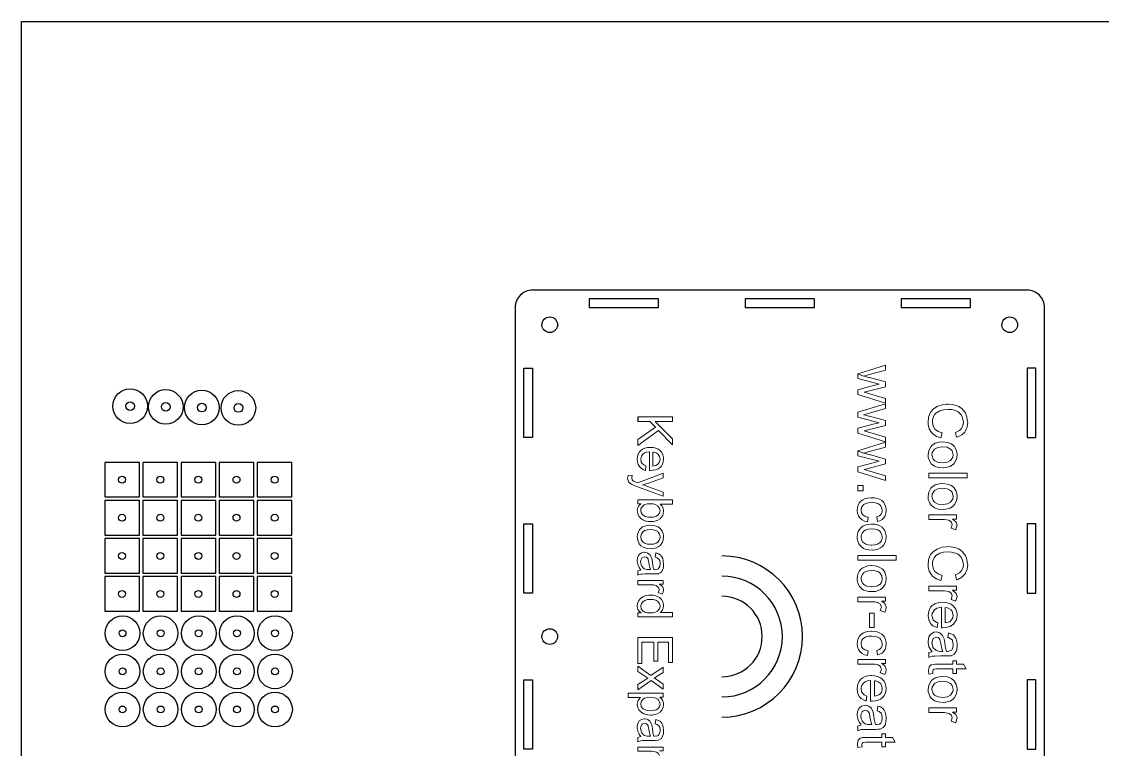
# Model space of a CAD drawing. Header units: inches. Extents: x 17812.8 to 17878, y 16362.7 to 16399.4.
# Drawn here: x 17812.84 to 17828.43, y 16369.06 to 16379.56 of the extents above; entities that cross this region are included whole.
import ezdxf

# ---------------------------------------------------------------- set-up
doc = ezdxf.new("R2010")
doc.units = ezdxf.units.IN
doc.header["$MEASUREMENT"] = 0

# ---------------------------------------------------------------- blocks, each defined once
blk = doc.blocks.new('*U20')
at = {"color": 3}
blk.add_lwpolyline([(-0.25, -0.25), (0.25, -0.25), (0.25, 0.25), (-0.25, 0.25)], close=True, dxfattribs=at)
at = {"color": 2}
blk.add_circle((0, 0), 0.05, dxfattribs=at)
blk = doc.blocks.new('*U21')
at = {"color": 0, "linetype": 'ByBlock', "lineweight": -2, "transparency": 16777216}
for p in [(0, 1.65), (0.55, 1.65), (1.1, 1.65), (1.65, 1.65), (2.2, 1.65), (0, 1.1), (0.55, 1.1), (1.1, 1.1), (1.65, 1.1), (2.2, 1.1), (0, 0.55), (0.55, 0.55), (1.1, 0.55), (1.65, 0.55), (2.2, 0.55), (0, 0), (0.55, 0), (1.1, 0), (1.65, 0), (2.2, 0)]:
    blk.add_blockref('*U20', p, dxfattribs=at)
blk = doc.blocks.new('*U22')
at = {"color": 2}
for radius in [0.25, 0.05]:
    blk.add_circle((0, 0), radius, dxfattribs=at)
blk = doc.blocks.new('*U23')
at = {"color": 0, "linetype": 'ByBlock', "lineweight": -2, "transparency": 16777216}
for p in [(0, 1.1), (0.55, 1.1), (1.1, 1.1), (1.65, 1.1), (2.2, 1.1), (0, 0.55), (0.55, 0.55), (1.1, 0.55), (1.65, 0.55), (2.2, 0.55), (0, 0), (0.55, 0), (1.1, 0), (1.65, 0), (2.2, 0)]:
    blk.add_blockref('*U22', p, dxfattribs=at)

msp = doc.modelspace()

# ---------------------------------------------------------------- linework, layer by layer
at = {"color": 5}
msp.add_line((17821.727, 16373.858), (17821.727, 16373.792), dxfattribs=at)
at = {"color": 6}
msp.add_lwpolyline([(17812.836, 16379.565), (17847.557, 16379.565), (17847.557, 16362.684), (17812.836, 16362.684)], close=True, dxfattribs=at)
at = {"color": 2}
msp.add_lwpolyline([(17827.593, 16375.439, 0.414214), (17827.343, 16375.689), (17820.206, 16375.689, 0.414214), (17819.956, 16375.439), (17819.956, 16365.939, 0.414214), (17820.206, 16365.689), (17827.343, 16365.689, 0.414214), (17827.593, 16365.939), (17827.593, 16375.439)], format="xyb", dxfattribs=at)
for points in [[(17822.025, 16375.564), (17821.025, 16375.564), (17821.025, 16375.439), (17822.025, 16375.439)], [(17824.275, 16375.564), (17823.275, 16375.564), (17823.275, 16375.439), (17824.275, 16375.439)], [(17826.525, 16375.564), (17825.525, 16375.564), (17825.525, 16375.439), (17826.525, 16375.439)], [(17820.206, 16374.564), (17820.206, 16373.564), (17820.081, 16373.564), (17820.081, 16374.564)], [(17827.343, 16374.564), (17827.343, 16373.564), (17827.468, 16373.564), (17827.468, 16374.564)], [(17820.206, 16372.314), (17820.206, 16371.314), (17820.081, 16371.314), (17820.081, 16372.314)], [(17827.343, 16372.314), (17827.343, 16371.314), (17827.468, 16371.314), (17827.468, 16372.314)], [(17820.206, 16370.064), (17820.206, 16369.064), (17820.081, 16369.064), (17820.081, 16370.064)], [(17827.343, 16370.064), (17827.343, 16369.064), (17827.468, 16369.064), (17827.468, 16370.064)]]:
    msp.add_lwpolyline(points, close=True, dxfattribs=at)
at = {"color": 5, "lineweight": 0}
for points in [[(17825.301, 16374.535), (17825.301, 16374.605), (17824.901, 16374.483), (17824.984, 16374.448), (17825.07, 16374.472)], [(17825.301, 16373.422), (17825.301, 16373.492), (17824.901, 16373.369), (17824.984, 16373.335), (17825.07, 16373.358)], [(17822.228, 16370.313), (17822.228, 16370.674), (17821.727, 16370.674), (17821.727, 16370.301), (17821.786, 16370.301), (17821.786, 16370.608), (17821.956, 16370.608), (17821.956, 16370.331), (17822.015, 16370.331), (17822.015, 16370.608), (17822.169, 16370.608), (17822.169, 16370.313)]]:
    msp.add_lwpolyline(points, close=True, dxfattribs=at)
for points in [[(17824.901, 16374.483), (17824.901, 16374.412), (17825.209, 16374.331)], [(17825.301, 16374.294), (17825.301, 16374.364), (17825.067, 16374.427), (17825.059, 16374.429), (17825.006, 16374.442), (17824.984, 16374.448)], [(17825.209, 16374.331), (17825.141, 16374.316), (17824.901, 16374.252)], [(17824.992, 16374.214), (17825.069, 16374.234), (17825.301, 16374.294)], [(17824.901, 16374.252), (17824.901, 16374.182), (17825.301, 16374.057), (17825.301, 16374.123), (17824.992, 16374.214)], [(17825.301, 16373.979), (17825.301, 16374.049), (17824.901, 16373.926)], [(17824.984, 16373.891), (17825.07, 16373.915), (17825.301, 16373.979)], [(17826.444, 16373.641), (17826.456, 16373.66), (17826.478, 16373.715), (17826.487, 16373.782), (17826.485, 16373.794), (17826.475, 16373.857), (17826.454, 16373.916), (17826.446, 16373.926), (17826.408, 16373.974), (17826.356, 16374.01), (17826.332, 16374.019), (17826.272, 16374.036), (17826.205, 16374.043), (17826.179, 16374.041), (17826.116, 16374.031), (17826.057, 16374.012), (17826.045, 16374.007), (17825.992, 16373.974), (17825.951, 16373.928), (17825.939, 16373.909), (17825.92, 16373.852), (17825.915, 16373.782), (17825.918, 16373.749), (17825.932, 16373.689), (17825.963, 16373.636)], [(17825.978, 16373.79), (17825.98, 16373.823), (17826.004, 16373.883), (17826.028, 16373.914), (17826.083, 16373.945), (17826.138, 16373.962), (17826.205, 16373.967), (17826.25, 16373.964), (17826.31, 16373.95), (17826.348, 16373.933), (17826.394, 16373.89), (17826.413, 16373.847), (17826.423, 16373.782)], [(17821.979, 16373.792), (17822.228, 16373.792), (17822.228, 16373.858), (17821.727, 16373.858)], [(17824.901, 16373.926), (17824.901, 16373.856), (17825.209, 16373.775)], [(17825.301, 16373.737), (17825.301, 16373.807), (17825.067, 16373.87), (17825.059, 16373.872), (17825.006, 16373.886), (17824.984, 16373.891)], [(17821.727, 16373.792), (17821.901, 16373.792)], [(17821.98, 16373.711), (17821.727, 16373.532), (17821.727, 16373.446), (17822.024, 16373.664)], [(17821.901, 16373.792), (17821.98, 16373.711)], [(17822.024, 16373.664), (17822.228, 16373.455), (17822.228, 16373.544), (17821.979, 16373.792)], [(17825.209, 16373.775), (17825.141, 16373.759), (17824.901, 16373.695)], [(17824.901, 16373.695), (17824.901, 16373.625), (17825.301, 16373.5)], [(17824.992, 16373.657), (17825.069, 16373.677), (17825.301, 16373.737)], [(17825.301, 16373.5), (17825.301, 16373.566), (17824.992, 16373.657)], [(17826.119, 16373.627), (17826.059, 16373.648), (17826.014, 16373.684), (17825.99, 16373.725), (17825.978, 16373.79)], [(17826.423, 16373.782), (17826.42, 16373.747), (17826.396, 16373.691), (17826.368, 16373.665), (17826.308, 16373.636), (17826.324, 16373.565), (17826.344, 16373.57), (17826.401, 16373.601), (17826.444, 16373.641)], [(17825.963, 16373.636), (17825.985, 16373.613), (17826.037, 16373.577), (17826.1, 16373.555), (17826.119, 16373.627)], [(17826.279, 16373.175), (17826.296, 16373.194), (17826.324, 16373.247), (17826.334, 16373.311), (17826.334, 16373.323), (17826.32, 16373.385), (17826.289, 16373.436), (17826.25, 16373.469), (17826.193, 16373.491), (17826.124, 16373.498), (17826.076, 16373.495), (17826.016, 16373.479), (17825.968, 16373.445)], [(17822.047, 16373.371), (17822.047, 16373.373), (17822.019, 16373.392), (17821.986, 16373.407), (17821.948, 16373.416), (17821.905, 16373.418), (17821.866, 16373.416), (17821.828, 16373.407), (17821.796, 16373.393), (17821.768, 16373.372), (17821.752, 16373.354), (17821.733, 16373.323), (17821.723, 16373.287), (17821.719, 16373.246), (17821.722, 16373.21), (17821.732, 16373.173), (17821.75, 16373.143), (17821.768, 16373.122)], [(17821.77, 16373.246), (17821.77, 16373.255), (17821.779, 16373.291), (17821.801, 16373.321), (17821.818, 16373.335), (17821.851, 16373.349), (17821.893, 16373.355), (17821.893, 16373.085), (17821.909, 16373.085)], [(17821.943, 16373.352), (17821.952, 16373.351), (17821.989, 16373.341), (17822.019, 16373.32), (17822.021, 16373.318), (17822.041, 16373.286), (17822.047, 16373.249)], [(17822.047, 16373.249), (17822.047, 16373.237), (17822.036, 16373.202), (17822.012, 16373.173), (17821.985, 16373.158), (17821.943, 16373.15), (17821.943, 16373.352)], [(17822.098, 16373.249), (17822.096, 16373.274), (17822.087, 16373.311), (17822.072, 16373.344), (17822.047, 16373.371)], [(17824.901, 16373.369), (17824.901, 16373.299), (17825.209, 16373.218)], [(17825.968, 16373.445), (17825.954, 16373.428), (17825.925, 16373.376), (17825.915, 16373.311), (17825.918, 16373.273), (17825.939, 16373.213), (17825.959, 16373.184), (17826.009, 16373.146), (17826.059, 16373.129), (17826.131, 16373.125), (17826.171, 16373.127), (17826.231, 16373.144), (17826.279, 16373.175)], [(17825.97, 16373.311), (17825.975, 16373.345), (17826.009, 16373.395), (17826.057, 16373.419), (17826.124, 16373.428), (17826.191, 16373.421), (17826.238, 16373.395), (17826.262, 16373.369), (17826.277, 16373.311)], [(17821.844, 16373.151), (17821.813, 16373.165), (17821.787, 16373.188), (17821.777, 16373.207), (17821.77, 16373.246)], [(17821.909, 16373.085), (17821.95, 16373.088), (17821.988, 16373.096), (17822.02, 16373.111), (17822.048, 16373.131), (17822.061, 16373.145), (17822.082, 16373.176), (17822.094, 16373.21), (17822.098, 16373.249)], [(17825.209, 16373.218), (17825.141, 16373.202), (17824.901, 16373.139)], [(17825.301, 16373.181), (17825.301, 16373.25), (17825.067, 16373.314), (17825.059, 16373.316), (17825.006, 16373.329), (17824.984, 16373.335)], [(17824.992, 16373.101), (17825.069, 16373.12), (17825.301, 16373.181)], [(17826.277, 16373.311), (17826.272, 16373.278), (17826.238, 16373.228), (17826.195, 16373.204), (17826.126, 16373.194), (17826.059, 16373.201), (17826.009, 16373.228), (17825.987, 16373.251), (17825.97, 16373.311)], [(17822.09, 16372.979), (17822.09, 16373.045), (17821.727, 16372.907)], [(17821.768, 16373.122), (17821.799, 16373.101), (17821.836, 16373.087), (17821.844, 16373.151)], [(17824.901, 16373.139), (17824.901, 16373.068), (17825.301, 16372.943), (17825.301, 16373.009), (17824.992, 16373.101)], [(17825.925, 16373.046), (17826.478, 16373.046), (17826.478, 16372.979), (17825.925, 16372.979), (17825.925, 16373.046)], [(17821.645, 16373.02), (17821.588, 16373.013), (17821.587, 16373.011), (17821.58, 16372.973), (17821.581, 16372.957), (17821.594, 16372.923), (17821.606, 16372.909), (17821.639, 16372.885)], [(17821.639, 16372.885), (17821.645, 16372.882), (17821.676, 16372.868), (17821.721, 16372.851), (17822.09, 16372.713), (17822.09, 16372.775), (17821.879, 16372.852), (17821.87, 16372.855), (17821.833, 16372.867), (17821.796, 16372.877)], [(17821.64, 16372.985), (17821.645, 16373.02)], [(17821.727, 16372.907), (17821.712, 16372.913), (17821.697, 16372.918), (17821.666, 16372.932), (17821.647, 16372.952), (17821.64, 16372.985)], [(17821.796, 16372.877), (17821.806, 16372.88), (17821.843, 16372.891), (17821.88, 16372.903), (17822.09, 16372.979)], [(17824.901, 16372.867), (17824.978, 16372.867), (17824.978, 16372.79), (17824.901, 16372.79), (17824.901, 16372.867)], [(17826.334, 16372.711), (17826.334, 16372.723), (17826.32, 16372.785), (17826.289, 16372.835), (17826.25, 16372.869), (17826.193, 16372.89), (17826.124, 16372.897), (17826.076, 16372.895), (17826.016, 16372.878), (17825.968, 16372.847)], [(17825.968, 16372.847), (17825.954, 16372.828), (17825.925, 16372.775), (17825.915, 16372.711), (17825.918, 16372.673), (17825.939, 16372.613), (17825.959, 16372.587), (17826.009, 16372.546), (17826.059, 16372.529), (17826.131, 16372.524), (17826.171, 16372.527), (17826.231, 16372.544), (17826.279, 16372.577)], [(17825.97, 16372.711), (17825.975, 16372.744), (17826.009, 16372.795), (17826.057, 16372.819), (17826.124, 16372.828), (17826.191, 16372.821), (17826.238, 16372.795), (17826.262, 16372.771), (17826.277, 16372.711)], [(17821.766, 16372.6), (17821.74, 16372.574), (17821.724, 16372.541), (17821.719, 16372.504), (17821.72, 16372.492), (17821.727, 16372.456), (17821.744, 16372.423), (17821.77, 16372.394), (17821.771, 16372.392), (17821.8, 16372.373), (17821.833, 16372.359), (17821.871, 16372.351), (17821.914, 16372.348), (17821.951, 16372.35), (17821.988, 16372.359), (17822.015, 16372.37), (17822.047, 16372.389), (17822.064, 16372.405), (17822.085, 16372.438), (17822.093, 16372.463), (17822.098, 16372.501), (17822.098, 16372.503), (17822.092, 16372.54), (17822.075, 16372.573), (17822.049, 16372.6)], [(17822.049, 16372.6), (17822.228, 16372.6), (17822.228, 16372.662), (17821.727, 16372.662), (17821.727, 16372.605), (17821.773, 16372.605)], [(17821.773, 16372.605), (17821.766, 16372.6)], [(17821.77, 16372.509), (17821.772, 16372.531), (17821.787, 16372.562)], [(17821.787, 16372.562), (17821.817, 16372.588), (17821.83, 16372.594), (17821.865, 16372.603), (17821.911, 16372.606), (17821.947, 16372.603), (17821.984, 16372.593), (17822.013, 16372.576), (17822.016, 16372.572), (17822.04, 16372.542), (17822.047, 16372.507)], [(17824.946, 16372.643), (17824.926, 16372.622), (17824.907, 16372.589), (17824.895, 16372.552), (17824.892, 16372.511), (17824.892, 16372.509), (17824.897, 16372.468), (17824.91, 16372.432), (17824.931, 16372.4), (17824.935, 16372.396), (17824.963, 16372.372), (17824.998, 16372.355), (17825.039, 16372.345), (17825.048, 16372.411), (17825.041, 16372.412), (17825.001, 16372.425), (17824.972, 16372.445), (17824.955, 16372.472), (17824.948, 16372.512)], [(17825.275, 16372.624), (17825.247, 16372.651), (17825.213, 16372.672), (17825.181, 16372.683), (17825.142, 16372.691), (17825.099, 16372.693), (17825.089, 16372.693), (17825.046, 16372.688), (17825.007, 16372.679), (17824.974, 16372.664), (17824.946, 16372.643)], [(17824.948, 16372.512), (17824.949, 16372.526), (17824.96, 16372.563), (17824.984, 16372.592), (17824.987, 16372.595), (17825.017, 16372.611), (17825.054, 16372.62), (17825.102, 16372.623), (17825.108, 16372.623), (17825.153, 16372.619), (17825.19, 16372.608), (17825.218, 16372.591), (17825.229, 16372.58), (17825.248, 16372.547), (17825.254, 16372.508)], [(17825.31, 16372.511), (17825.309, 16372.531), (17825.301, 16372.57), (17825.286, 16372.606), (17825.275, 16372.624)], [(17826.277, 16372.711), (17826.272, 16372.677), (17826.238, 16372.627), (17826.195, 16372.603), (17826.126, 16372.594), (17826.059, 16372.601), (17826.009, 16372.627), (17825.987, 16372.651), (17825.97, 16372.711)], [(17826.279, 16372.577), (17826.296, 16372.594), (17826.324, 16372.646), (17826.334, 16372.711)], [(17822.047, 16372.507), (17822.047, 16372.503), (17822.038, 16372.468), (17822.014, 16372.439), (17821.989, 16372.424), (17821.954, 16372.414), (17821.909, 16372.41), (17821.869, 16372.413), (17821.833, 16372.423), (17821.805, 16372.44), (17821.8, 16372.444), (17821.777, 16372.475), (17821.77, 16372.509)], [(17825.254, 16372.508), (17825.252, 16372.484), (17825.234, 16372.45), (17825.213, 16372.432), (17825.173, 16372.417), (17825.184, 16372.351), (17825.216, 16372.36), (17825.25, 16372.378), (17825.277, 16372.404), (17825.294, 16372.432), (17825.306, 16372.468), (17825.31, 16372.511)], [(17826.265, 16372.383), (17826.324, 16372.383), (17826.324, 16372.445), (17825.925, 16372.445), (17825.925, 16372.376), (17826.15, 16372.376), (17826.212, 16372.367), (17826.25, 16372.34), (17826.262, 16372.3)], [(17821.768, 16372.249), (17821.753, 16372.233), (17821.734, 16372.202), (17821.723, 16372.166), (17821.719, 16372.126), (17821.72, 16372.111), (17821.727, 16372.074), (17821.741, 16372.039), (17821.748, 16372.029), (17821.772, 16372), (17821.804, 16371.978), (17821.832, 16371.967), (17821.87, 16371.959), (17821.913, 16371.957), (17821.951, 16371.959), (17821.989, 16371.969), (17822.021, 16371.983), (17822.049, 16372.005)], [(17822.098, 16372.126), (17822.098, 16372.136), (17822.092, 16372.175), (17822.078, 16372.21), (17822.057, 16372.24), (17822.049, 16372.249), (17822.022, 16372.27), (17821.99, 16372.284), (17821.952, 16372.293), (17821.908, 16372.296), (17821.865, 16372.293), (17821.827, 16372.284), (17821.795, 16372.27), (17821.768, 16372.249)], [(17824.946, 16372.26), (17824.925, 16372.236), (17824.906, 16372.203), (17824.895, 16372.166), (17824.892, 16372.124), (17824.893, 16372.103), (17824.901, 16372.064), (17824.917, 16372.028), (17824.926, 16372.012), (17824.953, 16371.982), (17824.985, 16371.96), (17824.989, 16371.959), (17825.022, 16371.947), (17825.061, 16371.939), (17825.107, 16371.937), (17825.114, 16371.937), (17825.156, 16371.941), (17825.194, 16371.951), (17825.228, 16371.967), (17825.256, 16371.99)], [(17825.256, 16371.99), (17825.277, 16372.013), (17825.295, 16372.047), (17825.307, 16372.083), (17825.31, 16372.124), (17825.309, 16372.144), (17825.302, 16372.183), (17825.288, 16372.218), (17825.266, 16372.25), (17825.25, 16372.266), (17825.22, 16372.286), (17825.186, 16372.301), (17825.146, 16372.309), (17825.101, 16372.312), (17825.088, 16372.311), (17825.045, 16372.307), (17825.006, 16372.297), (17824.974, 16372.282), (17824.946, 16372.26)], [(17826.262, 16372.3), (17826.248, 16372.252), (17826.313, 16372.228), (17826.317, 16372.237), (17826.334, 16372.297)], [(17826.334, 16372.297), (17826.32, 16372.34), (17826.317, 16372.345), (17826.265, 16372.383)], [(17821.77, 16372.126), (17821.77, 16372.138), (17821.78, 16372.173), (17821.804, 16372.203), (17821.829, 16372.219), (17821.864, 16372.229), (17821.908, 16372.233), (17821.948, 16372.23), (17821.985, 16372.22), (17822.013, 16372.203), (17822.02, 16372.195), (17822.04, 16372.164), (17822.047, 16372.126)], [(17822.047, 16372.126), (17822.047, 16372.115), (17822.036, 16372.08), (17822.013, 16372.051), (17821.989, 16372.035), (17821.954, 16372.024), (17821.91, 16372.02), (17821.868, 16372.024), (17821.832, 16372.034), (17821.804, 16372.051), (17821.796, 16372.059), (17821.776, 16372.089), (17821.77, 16372.126)], [(17822.049, 16372.005), (17822.064, 16372.021), (17822.082, 16372.051), (17822.094, 16372.087), (17822.098, 16372.126)], [(17824.948, 16372.124), (17824.949, 16372.143), (17824.961, 16372.179), (17824.986, 16372.209), (17824.989, 16372.211), (17825.018, 16372.228), (17825.055, 16372.239), (17825.101, 16372.242), (17825.107, 16372.242), (17825.151, 16372.238), (17825.188, 16372.227), (17825.216, 16372.209), (17825.229, 16372.196), (17825.247, 16372.163), (17825.254, 16372.124)], [(17825.254, 16372.124), (17825.253, 16372.107), (17825.241, 16372.071), (17825.216, 16372.041), (17825.215, 16372.04), (17825.185, 16372.022), (17825.148, 16372.011), (17825.103, 16372.007), (17825.095, 16372.007), (17825.051, 16372.011), (17825.015, 16372.023), (17824.986, 16372.041), (17824.973, 16372.053), (17824.954, 16372.086), (17824.948, 16372.124)], [(17826.444, 16371.587), (17826.456, 16371.604), (17826.478, 16371.659), (17826.487, 16371.726), (17826.485, 16371.738), (17826.475, 16371.802), (17826.454, 16371.859), (17826.446, 16371.869), (17826.408, 16371.917), (17826.356, 16371.953), (17826.332, 16371.965), (17826.272, 16371.979), (17826.205, 16371.986), (17826.179, 16371.984), (17826.116, 16371.977), (17826.057, 16371.955), (17826.045, 16371.95), (17825.992, 16371.917), (17825.951, 16371.871), (17825.939, 16371.852), (17825.92, 16371.795), (17825.915, 16371.726), (17825.918, 16371.694), (17825.932, 16371.632), (17825.963, 16371.58)], [(17821.748, 16371.874), (17821.736, 16371.858), (17821.723, 16371.824), (17821.719, 16371.782), (17821.721, 16371.751), (17821.731, 16371.714), (17821.748, 16371.683), (17821.772, 16371.649)], [(17821.924, 16371.828), (17821.906, 16371.862), (17821.901, 16371.87), (17821.872, 16371.894), (17821.86, 16371.899), (17821.823, 16371.906), (17821.814, 16371.906), (17821.778, 16371.896), (17821.748, 16371.874)], [(17821.767, 16371.768), (17821.769, 16371.79), (17821.783, 16371.822), (17821.79, 16371.828), (17821.825, 16371.841), (17821.854, 16371.832), (17821.874, 16371.808), (17821.877, 16371.797), (17821.886, 16371.755), (17821.891, 16371.723), (17821.9, 16371.684), (17821.909, 16371.654)], [(17822.047, 16371.741), (17822.042, 16371.701), (17822.026, 16371.671), (17822.013, 16371.662), (17821.973, 16371.654), (17821.957, 16371.654), (17821.95, 16371.679), (17821.943, 16371.717), (17821.936, 16371.764), (17821.933, 16371.784), (17821.927, 16371.818), (17821.924, 16371.828)], [(17822.049, 16371.869), (17822.025, 16371.883), (17821.986, 16371.895), (17821.978, 16371.836), (17822.005, 16371.826), (17822.032, 16371.805), (17822.042, 16371.784), (17822.047, 16371.741)], [(17822.095, 16371.69), (17822.095, 16371.69), (17822.095, 16371.69), (17822.098, 16371.739), (17822.094, 16371.779), (17822.085, 16371.814), (17822.072, 16371.841), (17822.049, 16371.869)], [(17824.901, 16371.86), (17825.454, 16371.86), (17825.454, 16371.792), (17824.901, 16371.792), (17824.901, 16371.86)], [(17825.978, 16371.733), (17825.98, 16371.766), (17826.004, 16371.826), (17826.028, 16371.857), (17826.083, 16371.891), (17826.138, 16371.905), (17826.205, 16371.91), (17826.25, 16371.907), (17826.31, 16371.893), (17826.348, 16371.876), (17826.394, 16371.833), (17826.413, 16371.793), (17826.423, 16371.726)], [(17821.772, 16371.649), (17821.763, 16371.648), (17821.727, 16371.637), (17821.727, 16371.573), (17821.735, 16371.577), (17821.771, 16371.588), (17821.789, 16371.59), (17821.826, 16371.592), (17821.879, 16371.592), (17821.984, 16371.592), (17822.018, 16371.595), (17822.026, 16371.598), (17822.06, 16371.615), (17822.068, 16371.622), (17822.087, 16371.657), (17822.095, 16371.69), (17822.087, 16371.657)], [(17821.773, 16371.729), (17821.767, 16371.768)], [(17821.909, 16371.654), (17821.887, 16371.654), (17821.858, 16371.656), (17821.825, 16371.664), (17821.807, 16371.675), (17821.783, 16371.705), (17821.773, 16371.729)], [(17824.946, 16371.66), (17824.925, 16371.636), (17824.906, 16371.603), (17824.895, 16371.566), (17824.892, 16371.524), (17824.893, 16371.503), (17824.901, 16371.464), (17824.917, 16371.428), (17824.926, 16371.411), (17824.953, 16371.383), (17824.985, 16371.36), (17824.989, 16371.359), (17825.022, 16371.347), (17825.061, 16371.34), (17825.107, 16371.337), (17825.114, 16371.337), (17825.156, 16371.341), (17825.194, 16371.352), (17825.228, 16371.367), (17825.256, 16371.39)], [(17825.256, 16371.39), (17825.277, 16371.414), (17825.295, 16371.446), (17825.307, 16371.483), (17825.31, 16371.524), (17825.309, 16371.544), (17825.302, 16371.583), (17825.288, 16371.619), (17825.266, 16371.65), (17825.25, 16371.666), (17825.22, 16371.686), (17825.186, 16371.701), (17825.146, 16371.709), (17825.101, 16371.712), (17825.088, 16371.712), (17825.045, 16371.707), (17825.006, 16371.697), (17824.974, 16371.681), (17824.946, 16371.66)], [(17824.948, 16371.524), (17824.949, 16371.543), (17824.961, 16371.578), (17824.986, 16371.609), (17824.989, 16371.611), (17825.018, 16371.628), (17825.055, 16371.639), (17825.101, 16371.642), (17825.107, 16371.642), (17825.151, 16371.638), (17825.188, 16371.627), (17825.216, 16371.609), (17825.229, 16371.596), (17825.247, 16371.563), (17825.254, 16371.524)], [(17826.119, 16371.57), (17826.059, 16371.592), (17826.014, 16371.628), (17825.99, 16371.671), (17825.978, 16371.733)], [(17826.423, 16371.726), (17826.42, 16371.69), (17826.396, 16371.635), (17826.368, 16371.608), (17826.308, 16371.58), (17826.324, 16371.508), (17826.344, 16371.513), (17826.401, 16371.544), (17826.444, 16371.587)], [(17822.035, 16371.443), (17822.09, 16371.443), (17822.09, 16371.498), (17821.727, 16371.498), (17821.727, 16371.436), (17821.917, 16371.436), (17821.952, 16371.435), (17821.989, 16371.426), (17821.992, 16371.426), (17822.022, 16371.403), (17822.023, 16371.403), (17822.034, 16371.368)], [(17825.254, 16371.524), (17825.253, 16371.507), (17825.241, 16371.471), (17825.216, 16371.44), (17825.215, 16371.439), (17825.185, 16371.421), (17825.148, 16371.41), (17825.103, 16371.407), (17825.095, 16371.407), (17825.051, 16371.411), (17825.015, 16371.423), (17824.986, 16371.44), (17824.973, 16371.453), (17824.954, 16371.486), (17824.948, 16371.524)], [(17825.963, 16371.58), (17825.985, 16371.556), (17826.037, 16371.52), (17826.1, 16371.498), (17826.119, 16371.57)], [(17822.034, 16371.368), (17822.034, 16371.359), (17822.021, 16371.322), (17822.078, 16371.301), (17822.091, 16371.329), (17822.098, 16371.364)], [(17822.098, 16371.364), (17822.098, 16371.368), (17822.085, 16371.403), (17822.071, 16371.419), (17822.035, 16371.443)], [(17826.265, 16371.357), (17826.324, 16371.357), (17826.324, 16371.417), (17825.925, 16371.417), (17825.925, 16371.35), (17826.15, 16371.35), (17826.212, 16371.338), (17826.25, 16371.312), (17826.262, 16371.274)], [(17826.334, 16371.269), (17826.32, 16371.312), (17826.317, 16371.317), (17826.265, 16371.357)], [(17821.767, 16371.239), (17821.743, 16371.211), (17821.739, 16371.204), (17821.724, 16371.169), (17821.719, 16371.131), (17821.719, 16371.122), (17821.727, 16371.085), (17821.745, 16371.055), (17821.773, 16371.03)], [(17822.048, 16371.034), (17822.061, 16371.045), (17822.084, 16371.076), (17822.092, 16371.095), (17822.098, 16371.134), (17822.098, 16371.143), (17822.09, 16371.181), (17822.074, 16371.215), (17822.068, 16371.224), (17822.041, 16371.25), (17822.007, 16371.269), (17821.985, 16371.276), (17821.948, 16371.284), (17821.908, 16371.287), (17821.883, 16371.286), (17821.844, 16371.279), (17821.81, 16371.267), (17821.799, 16371.262), (17821.767, 16371.239)], [(17821.77, 16371.126), (17821.77, 16371.13), (17821.779, 16371.165), (17821.804, 16371.195), (17821.829, 16371.21), (17821.864, 16371.221), (17821.908, 16371.224), (17821.95, 16371.221), (17821.986, 16371.212), (17822.014, 16371.196), (17822.016, 16371.194), (17822.039, 16371.164), (17822.047, 16371.128)], [(17825.24, 16371.198), (17825.301, 16371.198), (17825.301, 16371.259), (17824.901, 16371.259), (17824.901, 16371.191), (17825.111, 16371.191), (17825.152, 16371.188), (17825.19, 16371.18), (17825.196, 16371.177), (17825.227, 16371.154), (17825.229, 16371.151), (17825.24, 16371.114)], [(17825.31, 16371.111), (17825.31, 16371.118), (17825.296, 16371.154), (17825.279, 16371.173), (17825.24, 16371.198)], [(17826.277, 16371.13), (17826.246, 16371.154), (17826.191, 16371.175), (17826.121, 16371.183), (17826.078, 16371.18), (17826.016, 16371.164), (17825.97, 16371.13)], [(17826.262, 16371.274), (17826.248, 16371.223), (17826.313, 16371.199), (17826.317, 16371.209), (17826.334, 16371.269)], [(17821.773, 16371.03), (17821.727, 16371.03), (17821.727, 16370.973), (17822.228, 16370.973), (17822.228, 16371.034), (17822.048, 16371.034)], [(17821.777, 16371.09), (17821.77, 16371.126)], [(17822.047, 16371.128), (17822.047, 16371.122), (17822.037, 16371.087), (17822.012, 16371.058), (17822.012, 16371.057), (17821.984, 16371.042), (17821.948, 16371.032), (17821.903, 16371.029), (17821.867, 16371.031), (17821.83, 16371.041), (17821.803, 16371.057), (17821.8, 16371.06), (17821.777, 16371.09)], [(17825.067, 16371.027), (17825.135, 16371.027), (17825.135, 16370.819), (17825.067, 16370.819), (17825.067, 16371.027)], [(17825.24, 16371.114), (17825.239, 16371.102), (17825.225, 16371.065), (17825.288, 16371.041), (17825.304, 16371.074), (17825.31, 16371.111)], [(17825.97, 16371.13), (17825.951, 16371.111), (17825.925, 16371.056), (17825.915, 16370.991), (17825.923, 16370.932), (17825.949, 16370.877), (17825.985, 16370.843), (17826.045, 16370.817), (17826.054, 16370.886)], [(17825.97, 16370.991), (17825.975, 16371.022), (17826.006, 16371.075), (17826.042, 16371.099), (17826.107, 16371.113), (17826.107, 16370.814), (17826.126, 16370.814)], [(17826.126, 16370.814), (17826.171, 16370.817), (17826.231, 16370.833), (17826.279, 16370.865), (17826.293, 16370.881), (17826.324, 16370.932), (17826.334, 16370.996)], [(17826.162, 16371.109), (17826.195, 16371.104), (17826.246, 16371.073), (17826.262, 16371.054), (17826.277, 16370.994)], [(17826.277, 16370.994), (17826.272, 16370.96), (17826.238, 16370.91), (17826.226, 16370.903), (17826.162, 16370.886), (17826.162, 16371.109)], [(17826.334, 16370.996), (17826.332, 16371.022), (17826.315, 16371.082), (17826.277, 16371.13)], [(17826.054, 16370.886), (17826.04, 16370.891), (17825.99, 16370.927), (17825.987, 16370.932), (17825.97, 16370.991)], [(17824.946, 16370.715), (17824.926, 16370.693), (17824.907, 16370.661), (17824.895, 16370.624), (17824.892, 16370.583), (17824.892, 16370.581), (17824.897, 16370.541), (17824.91, 16370.504), (17824.931, 16370.473), (17824.935, 16370.468), (17824.963, 16370.444), (17824.998, 16370.427), (17825.039, 16370.417), (17825.048, 16370.483), (17825.041, 16370.485), (17825.001, 16370.497), (17824.972, 16370.517), (17824.955, 16370.545), (17824.948, 16370.584)], [(17825.275, 16370.696), (17825.247, 16370.723), (17825.213, 16370.743), (17825.181, 16370.755), (17825.142, 16370.762), (17825.099, 16370.765), (17825.089, 16370.765), (17825.046, 16370.761), (17825.007, 16370.751), (17824.974, 16370.736), (17824.946, 16370.715)], [(17824.948, 16370.584), (17824.949, 16370.598), (17824.96, 16370.635), (17824.984, 16370.665), (17824.987, 16370.667), (17825.017, 16370.683), (17825.054, 16370.692), (17825.102, 16370.696), (17825.108, 16370.696), (17825.153, 16370.691), (17825.19, 16370.68), (17825.218, 16370.663), (17825.229, 16370.652), (17825.248, 16370.619), (17825.254, 16370.58)], [(17825.31, 16370.583), (17825.309, 16370.603), (17825.301, 16370.642), (17825.286, 16370.678), (17825.275, 16370.696)], [(17825.947, 16370.719), (17825.925, 16370.683), (17825.915, 16370.618), (17825.915, 16370.604), (17825.927, 16370.542), (17825.937, 16370.525), (17825.973, 16370.47)], [(17825.973, 16370.47), (17825.925, 16370.456), (17825.925, 16370.386), (17825.973, 16370.403), (17826.011, 16370.405), (17826.092, 16370.408), (17826.183, 16370.408), (17826.246, 16370.41), (17826.291, 16370.432), (17826.322, 16370.48), (17826.327, 16370.496), (17826.334, 16370.561), (17826.332, 16370.592), (17826.32, 16370.652), (17826.315, 16370.664), (17826.279, 16370.712)], [(17826.145, 16370.657), (17826.124, 16370.704), (17826.083, 16370.74), (17826.03, 16370.755), (17825.999, 16370.75), (17825.947, 16370.719)], [(17826.279, 16370.712), (17826.269, 16370.719), (17826.21, 16370.743), (17826.2, 16370.676), (17826.21, 16370.673), (17826.26, 16370.642), (17826.265, 16370.635), (17826.277, 16370.573)], [(17825.254, 16370.58), (17825.252, 16370.556), (17825.234, 16370.522), (17825.213, 16370.504), (17825.173, 16370.489), (17825.184, 16370.423), (17825.216, 16370.432), (17825.25, 16370.45), (17825.277, 16370.476), (17825.294, 16370.504), (17825.306, 16370.541), (17825.31, 16370.583)], [(17825.968, 16370.601), (17825.987, 16370.661), (17826.033, 16370.68), (17826.064, 16370.673), (17826.085, 16370.645), (17826.1, 16370.587), (17826.109, 16370.53), (17826.126, 16370.475)], [(17825.982, 16370.539), (17825.968, 16370.601)], [(17826.126, 16370.475), (17826.092, 16370.475), (17826.033, 16370.487), (17826.03, 16370.487), (17825.985, 16370.532), (17825.982, 16370.539)], [(17826.277, 16370.573), (17826.277, 16370.549), (17826.255, 16370.494), (17826.253, 16370.494), (17826.195, 16370.475), (17826.179, 16370.475), (17826.167, 16370.523), (17826.155, 16370.597), (17826.145, 16370.657)], [(17821.916, 16370.127), (17821.727, 16370.259), (17821.727, 16370.184), (17821.87, 16370.089)], [(17821.964, 16370.091), (17821.971, 16370.095), (17822.005, 16370.117), (17822.09, 16370.172), (17822.09, 16370.249), (17821.916, 16370.127)], [(17825.24, 16370.299), (17825.301, 16370.299), (17825.301, 16370.359), (17824.901, 16370.359), (17824.901, 16370.292), (17825.111, 16370.292), (17825.152, 16370.289), (17825.19, 16370.281), (17825.196, 16370.278), (17825.227, 16370.256), (17825.229, 16370.252), (17825.24, 16370.215)], [(17825.31, 16370.212), (17825.31, 16370.219), (17825.296, 16370.256), (17825.279, 16370.274), (17825.24, 16370.299)], [(17825.961, 16370.281), (17825.93, 16370.252), (17825.92, 16370.195), (17825.925, 16370.145), (17825.985, 16370.154), (17825.982, 16370.183)], [(17826.463, 16370.221), (17826.423, 16370.291), (17826.324, 16370.291), (17826.324, 16370.338), (17826.272, 16370.338), (17826.272, 16370.291), (17826.042, 16370.291), (17826.018, 16370.288), (17825.961, 16370.281)], [(17825.982, 16370.183), (17825.987, 16370.207), (17826.002, 16370.219), (17826.037, 16370.221), (17826.272, 16370.221), (17826.272, 16370.154), (17826.324, 16370.154), (17826.324, 16370.221), (17826.463, 16370.221)], [(17821.87, 16370.089), (17821.84, 16370.07), (17821.727, 16369.996), (17821.727, 16369.92), (17821.919, 16370.055)], [(17822.09, 16369.93), (17822.09, 16370.003), (17822.004, 16370.064), (17821.997, 16370.069), (17821.964, 16370.091)], [(17824.946, 16370.073), (17824.924, 16370.047), (17824.906, 16370.014), (17824.895, 16369.977), (17824.892, 16369.934), (17824.892, 16369.931), (17824.896, 16369.888), (17824.907, 16369.851), (17824.926, 16369.82), (17824.95, 16369.794), (17824.983, 16369.773), (17825.021, 16369.758), (17825.03, 16369.829), (17824.994, 16369.846), (17824.967, 16369.87), (17824.954, 16369.894), (17824.948, 16369.934)], [(17825.254, 16370.073), (17825.246, 16370.08), (17825.216, 16370.099), (17825.182, 16370.114), (17825.142, 16370.122), (17825.098, 16370.124), (17825.089, 16370.124), (17825.046, 16370.121), (17825.008, 16370.111), (17824.974, 16370.095), (17824.946, 16370.073)], [(17825.24, 16370.215), (17825.239, 16370.203), (17825.225, 16370.166), (17825.288, 16370.142), (17825.304, 16370.175), (17825.31, 16370.212)], [(17825.31, 16369.938), (17825.307, 16369.973), (17825.297, 16370.01), (17825.279, 16370.043), (17825.254, 16370.073)], [(17825.968, 16370.061), (17825.954, 16370.042), (17825.925, 16369.989), (17825.915, 16369.925), (17825.918, 16369.889), (17825.939, 16369.829), (17825.959, 16369.8), (17826.009, 16369.762), (17826.059, 16369.745), (17826.131, 16369.738), (17826.171, 16369.741), (17826.231, 16369.757), (17826.279, 16369.791)], [(17826.279, 16369.791), (17826.296, 16369.81), (17826.324, 16369.862), (17826.334, 16369.925), (17826.334, 16369.937), (17826.32, 16369.999), (17826.289, 16370.051), (17826.25, 16370.085), (17826.193, 16370.106), (17826.124, 16370.114), (17826.076, 16370.109), (17826.016, 16370.092), (17825.968, 16370.061)], [(17821.919, 16370.055), (17822.09, 16369.93)], [(17824.948, 16369.934), (17824.949, 16369.95), (17824.96, 16369.986), (17824.983, 16370.017), (17825.005, 16370.034), (17825.041, 16370.048), (17825.084, 16370.055), (17825.084, 16369.756), (17825.112, 16369.756)], [(17825.112, 16369.756), (17825.155, 16369.761), (17825.194, 16369.77), (17825.227, 16369.786), (17825.256, 16369.807), (17825.275, 16369.829), (17825.295, 16369.861), (17825.306, 16369.897), (17825.31, 16369.938)], [(17825.14, 16370.051), (17825.155, 16370.049), (17825.193, 16370.037), (17825.223, 16370.016), (17825.229, 16370.009), (17825.248, 16369.977), (17825.254, 16369.937)], [(17825.254, 16369.937), (17825.253, 16369.918), (17825.24, 16369.882), (17825.215, 16369.853), (17825.214, 16369.852), (17825.183, 16369.836), (17825.14, 16369.828), (17825.14, 16370.051)], [(17825.97, 16369.925), (17825.975, 16369.958), (17826.009, 16370.011), (17826.057, 16370.035), (17826.124, 16370.044), (17826.191, 16370.035), (17826.238, 16370.011), (17826.262, 16369.984), (17826.277, 16369.925)], [(17826.277, 16369.925), (17826.272, 16369.894), (17826.238, 16369.841), (17826.195, 16369.817), (17826.126, 16369.807), (17826.059, 16369.817), (17826.009, 16369.841), (17825.987, 16369.867), (17825.97, 16369.925)], [(17822.043, 16369.813), (17822.09, 16369.813), (17822.09, 16369.869), (17821.589, 16369.869), (17821.589, 16369.808), (17821.765, 16369.808)], [(17821.765, 16369.808), (17821.755, 16369.799), (17821.732, 16369.767), (17821.725, 16369.751), (17821.719, 16369.712), (17821.719, 16369.704), (17821.726, 16369.668), (17821.743, 16369.632), (17821.751, 16369.621), (17821.777, 16369.595), (17821.811, 16369.575), (17821.834, 16369.566), (17821.871, 16369.558), (17821.911, 16369.555), (17821.933, 16369.556), (17821.971, 16369.562), (17822.007, 16369.573), (17822.017, 16369.577), (17822.049, 16369.598), (17822.074, 16369.626), (17822.079, 16369.635), (17822.093, 16369.669), (17822.098, 16369.708), (17822.096, 16369.734), (17822.084, 16369.769), (17822.072, 16369.786)], [(17821.77, 16369.717), (17821.77, 16369.72), (17821.779, 16369.756), (17821.803, 16369.785), (17821.826, 16369.8), (17821.862, 16369.81), (17821.906, 16369.813), (17821.948, 16369.81), (17821.985, 16369.8), (17822.013, 16369.783), (17822.018, 16369.779), (17822.041, 16369.748)], [(17822.072, 16369.786), (17822.043, 16369.813)], [(17822.049, 16369.714), (17822.049, 16369.71), (17822.04, 16369.676), (17822.015, 16369.646), (17821.991, 16369.631), (17821.955, 16369.621), (17821.912, 16369.618), (17821.868, 16369.621), (17821.832, 16369.63), (17821.804, 16369.647), (17821.8, 16369.651), (17821.777, 16369.681), (17821.77, 16369.717)], [(17822.041, 16369.748), (17822.049, 16369.714)], [(17825.117, 16369.613), (17825.099, 16369.647), (17825.091, 16369.658), (17825.06, 16369.683), (17825.046, 16369.689), (17825.006, 16369.696), (17824.991, 16369.695), (17824.955, 16369.684), (17824.924, 16369.661), (17824.909, 16369.639), (17824.896, 16369.603), (17824.892, 16369.559), (17824.895, 16369.522), (17824.905, 16369.485), (17824.907, 16369.48), (17824.924, 16369.447)], [(17824.95, 16369.413), (17824.938, 16369.411), (17824.901, 16369.399), (17824.901, 16369.328), (17824.911, 16369.333), (17824.949, 16369.345), (17824.973, 16369.348), (17825.013, 16369.349), (17825.068, 16369.349), (17825.159, 16369.349), (17825.188, 16369.35), (17825.222, 16369.353), (17825.234, 16369.356), (17825.268, 16369.374), (17825.278, 16369.384), (17825.298, 16369.421), (17825.299, 16369.424), (17825.307, 16369.46), (17825.31, 16369.504), (17825.31, 16369.518), (17825.306, 16369.559), (17825.296, 16369.595), (17825.281, 16369.627), (17825.256, 16369.655)], [(17824.945, 16369.544), (17824.948, 16369.571), (17824.963, 16369.603), (17824.972, 16369.612), (17825.009, 16369.624), (17825.041, 16369.615), (17825.062, 16369.588), (17825.067, 16369.573), (17825.076, 16369.529), (17825.083, 16369.488), (17825.092, 16369.448), (17825.102, 16369.418)], [(17825.254, 16369.514), (17825.254, 16369.509), (17825.248, 16369.467), (17825.231, 16369.437), (17825.214, 16369.425), (17825.172, 16369.418), (17825.155, 16369.418), (17825.154, 16369.42), (17825.146, 16369.451), (17825.138, 16369.49), (17825.132, 16369.539), (17825.128, 16369.564), (17825.121, 16369.599), (17825.117, 16369.613)], [(17825.256, 16369.655), (17825.227, 16369.672), (17825.187, 16369.684), (17825.178, 16369.618), (17825.21, 16369.607), (17825.238, 16369.584), (17825.249, 16369.558), (17825.254, 16369.514)], [(17826.265, 16369.599), (17826.324, 16369.599), (17826.324, 16369.659), (17825.925, 16369.659), (17825.925, 16369.592), (17826.15, 16369.592), (17826.212, 16369.58), (17826.25, 16369.556), (17826.262, 16369.516)], [(17826.334, 16369.513), (17826.32, 16369.556), (17826.317, 16369.561), (17826.265, 16369.599)], [(17821.748, 16369.47), (17821.736, 16369.454), (17821.723, 16369.42), (17821.719, 16369.378), (17821.721, 16369.347), (17821.731, 16369.31), (17821.748, 16369.278), (17821.772, 16369.245)], [(17821.772, 16369.245), (17821.763, 16369.244), (17821.727, 16369.233), (17821.727, 16369.168), (17821.735, 16369.172), (17821.771, 16369.184), (17821.789, 16369.186), (17821.826, 16369.188), (17821.879, 16369.188), (17821.984, 16369.188), (17822.018, 16369.191), (17822.026, 16369.193), (17822.06, 16369.21), (17822.068, 16369.218), (17822.095, 16369.286), (17822.095, 16369.286), (17822.095, 16369.286), (17822.098, 16369.335), (17822.094, 16369.375), (17822.085, 16369.41), (17822.072, 16369.437), (17822.049, 16369.465)], [(17821.924, 16369.424), (17821.906, 16369.458), (17821.901, 16369.465), (17821.872, 16369.489), (17821.86, 16369.495), (17821.823, 16369.502), (17821.814, 16369.501), (17821.778, 16369.492), (17821.748, 16369.47)], [(17822.049, 16369.465), (17822.025, 16369.479), (17821.986, 16369.491), (17821.978, 16369.431), (17822.005, 16369.421), (17822.032, 16369.4), (17822.042, 16369.379), (17822.047, 16369.337)], [(17824.924, 16369.447), (17824.95, 16369.413)], [(17824.962, 16369.474), (17824.95, 16369.503), (17824.945, 16369.544)], [(17825.102, 16369.418), (17825.077, 16369.418), (17825.043, 16369.42), (17825.009, 16369.429), (17824.987, 16369.443), (17824.962, 16369.474)], [(17826.262, 16369.516), (17826.248, 16369.465), (17826.313, 16369.442), (17826.317, 16369.454), (17826.334, 16369.513)], [(17821.767, 16369.364), (17821.769, 16369.386), (17821.783, 16369.417), (17821.79, 16369.424), (17821.825, 16369.436), (17821.854, 16369.428), (17821.874, 16369.404), (17821.877, 16369.392), (17821.886, 16369.35), (17821.891, 16369.319), (17821.9, 16369.28), (17821.909, 16369.25)], [(17821.773, 16369.325), (17821.767, 16369.364)], [(17821.909, 16369.25), (17821.887, 16369.25), (17821.858, 16369.251), (17821.825, 16369.26), (17821.807, 16369.271), (17821.783, 16369.301), (17821.773, 16369.325)], [(17822.047, 16369.337), (17822.042, 16369.297), (17822.026, 16369.267), (17822.013, 16369.257), (17821.973, 16369.25), (17821.957, 16369.25), (17821.95, 16369.275), (17821.943, 16369.312), (17821.936, 16369.36), (17821.933, 16369.379), (17821.927, 16369.414), (17821.924, 16369.424)], [(17825.441, 16369.165), (17825.4, 16369.232), (17825.301, 16369.232), (17825.301, 16369.282), (17825.248, 16369.282), (17825.248, 16369.232), (17825.017, 16369.232), (17824.967, 16369.23), (17824.938, 16369.224)], [(17824.938, 16369.224), (17824.935, 16369.223), (17824.907, 16369.195), (17824.901, 16369.18), (17824.895, 16369.138), (17824.896, 16369.128), (17824.901, 16369.087), (17824.962, 16369.097), (17824.959, 16369.126)], [(17824.959, 16369.126), (17824.964, 16369.149), (17824.977, 16369.161), (17825.015, 16369.165), (17825.248, 16369.165), (17825.248, 16369.097), (17825.301, 16369.097), (17825.301, 16369.165), (17825.441, 16369.165)], [(17822.038, 16369.038), (17822.09, 16369.038), (17822.09, 16369.093), (17821.727, 16369.093), (17821.727, 16369.032), (17821.925, 16369.032), (17821.958, 16369.03), (17821.995, 16369.02), (17822.019, 16369.003), (17822.038, 16368.973)]]:
    msp.add_lwpolyline(points, dxfattribs=at)
at = {"color": 2}
for centre, radius in [((17820.456, 16375.189), 0.113), ((17827.093, 16375.189), 0.113), ((17814.401, 16374.014), 0.25), ((17814.915, 16374.003), 0.25), ((17815.436, 16373.993), 0.25), ((17815.963, 16373.988), 0.25), ((17814.401, 16374.014), 0.0625), ((17814.915, 16374.003), 0.0625), ((17815.436, 16373.993), 0.0625), ((17815.963, 16373.988), 0.0625), ((17820.456, 16370.689), 0.113)]:
    msp.add_circle(centre, radius, dxfattribs=at)
at = {"color": 5}
for radius in [1.163, 0.872, 0.581]:
    msp.add_arc((17822.94, 16370.689), radius, 270, 90, dxfattribs=at)

# ---------------------------------------------------------------- block references
at = {"color": 3}
msp.add_blockref('*U21', (17814.286, 16371.303), dxfattribs=at)
at = {"color": 2}
msp.add_blockref('*U23', (17814.292, 16369.636), dxfattribs=at)

doc.saveas('drawing.dxf')
